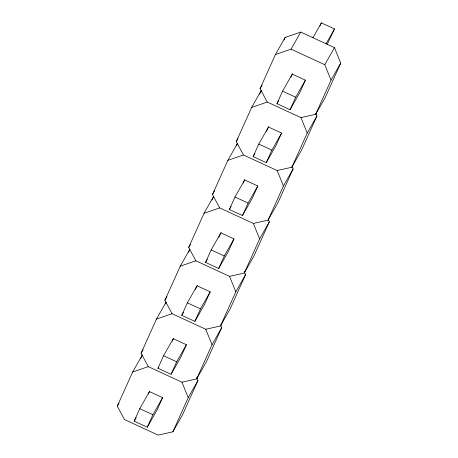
<?xml version="1.0" encoding="UTF-8"?>
<svg xmlns="http://www.w3.org/2000/svg" width="458" height="458" viewBox="0 0 458 458"><rect width="100%" height="100%" fill="white"/><g stroke="black" fill="none" stroke-linecap="round" stroke-linejoin="round"><path stroke-width="0.69" d="M196.614 377.358L197.919 380.581L182.553 414.748L172.855 431.814L158.165 435.1L124.473 419.557L117.282 406.172L132.648 372.01L142.346 354.939L140.606 358.809M220.676 325.088L221.718 327.665L206.352 361.831L196.654 378.898L181.969 382.184L148.272 366.64L141.081 353.261L156.447 319.094L166.145 302.028L165.275 303.957M244.217 271.531L245.517 274.754L230.151 308.915L220.453 325.987L205.768 329.273L172.076 313.724L164.88 300.345L180.252 266.178L189.944 249.112L188.496 252.335M268.274 219.262L269.315 221.838L253.95 256.005L244.257 273.071L229.567 276.357L195.875 260.808L188.685 247.429L204.05 213.268L213.743 196.196L212.008 200.066M292.072 166.346L293.12 168.922L277.748 203.089L268.056 220.155L253.366 223.441L219.674 207.898L212.483 194.518L227.849 160.352L237.547 143.285L236.385 145.862M315.877 113.429L316.919 116.006L301.553 150.172L291.855 167.239L277.164 170.525L243.473 154.981L236.282 141.602L251.648 107.435L261.346 90.369L259.606 94.233M260.081 88.686L275.447 54.519L285.145 37.453L300.769 32.083L334.466 47.632L340.718 63.095L325.352 97.256L315.654 114.328L300.969 117.614L267.272 102.065L260.081 88.686L262.159 85.028M283.989 40.029L285.145 37.453M134.148 421.16L139.77 408.662L149.468 391.59L162.596 397.647L156.974 410.15L147.276 427.217L134.148 421.16L136.226 417.501M157.947 368.243L163.569 355.746L173.267 338.68L186.395 344.737L180.773 357.234L171.074 374.3L157.947 368.243L158.64 367.024M181.752 315.333L187.374 302.83L197.066 285.763L210.193 291.82L204.571 304.318L194.879 321.384L181.752 315.333L183.481 312.282M205.55 262.417L211.172 249.919L220.871 232.847L233.998 238.904L228.37 251.402L218.678 268.474L205.55 262.417L207.279 259.365M229.349 209.501L234.971 197.003L244.669 179.931L257.797 185.988L252.175 198.491L242.477 215.558L229.349 209.501L231.084 206.455M253.148 156.584L258.77 144.087L268.468 127.021L281.596 133.078L275.974 145.575L266.275 162.642L253.148 156.584L254.883 153.539M276.953 103.674L282.575 91.171L292.267 74.104L305.394 80.161L299.772 92.659L290.074 109.731L276.953 103.674L278.682 100.623M148.34 394.092L149.663 391.155M172.145 341.176L173.462 338.239M195.383 289.513L197.266 285.323M218.901 237.221L221.065 232.412M243.261 183.057L244.864 179.496M266.499 131.394L268.663 126.58M290.864 77.23L292.467 73.669M319.953 26.026L321.356 22.9L334.483 28.957L327.098 44.558M147.276 427.217L152.898 414.719L162.596 397.647M171.074 374.3L176.696 361.803L186.395 344.737M194.879 321.384L200.501 308.887L210.193 291.82M218.678 268.474L224.3 255.97L233.998 238.904M242.477 215.558L248.099 203.06L257.797 185.988M266.275 162.642L271.897 150.144L281.596 133.078M290.074 109.731L295.702 97.228L305.394 80.161M172.855 431.814L188.221 397.647L197.919 380.581M196.654 378.898L212.02 344.737L221.718 327.665M220.453 325.987L235.818 291.82L245.517 274.754M244.257 273.071L259.623 238.904L269.315 221.838M268.056 220.155L283.422 185.988L293.12 168.922M291.855 167.239L307.221 133.078L316.919 116.006M315.654 114.328L331.02 80.161L340.718 63.095M236.282 141.602L238.017 138.556M275.447 54.519L291.076 49.155L300.769 32.083M212.483 194.518L214.562 190.86M188.685 247.429L190.414 244.383M312.894 37.796L321.356 22.9M164.88 300.345L166.958 296.687M141.081 353.261L143.159 349.603M117.282 406.172L119.011 403.126M326.022 43.853L334.483 28.957M331.02 80.161L324.768 64.698L334.466 47.632M251.648 107.435L267.272 102.065M227.849 160.352L243.473 154.981M204.05 213.268L219.674 207.898M180.252 266.178L195.875 260.808M156.447 319.094L172.076 313.724M132.648 372.01L148.272 366.64M291.076 49.155L324.768 64.698M282.575 91.171L295.702 97.228M258.77 144.087L271.897 150.144M234.971 197.003L248.099 203.06M211.172 249.919L224.3 255.97M187.374 302.83L200.501 308.887M163.569 355.746L176.696 361.803M139.77 408.662L152.898 414.719M300.969 117.614L307.221 133.078M277.164 170.525L283.422 185.988M253.366 223.441L259.623 238.904M229.567 276.357L235.818 291.82M205.768 329.273L212.02 344.737M181.969 382.184L188.221 397.647"/></g></svg>
